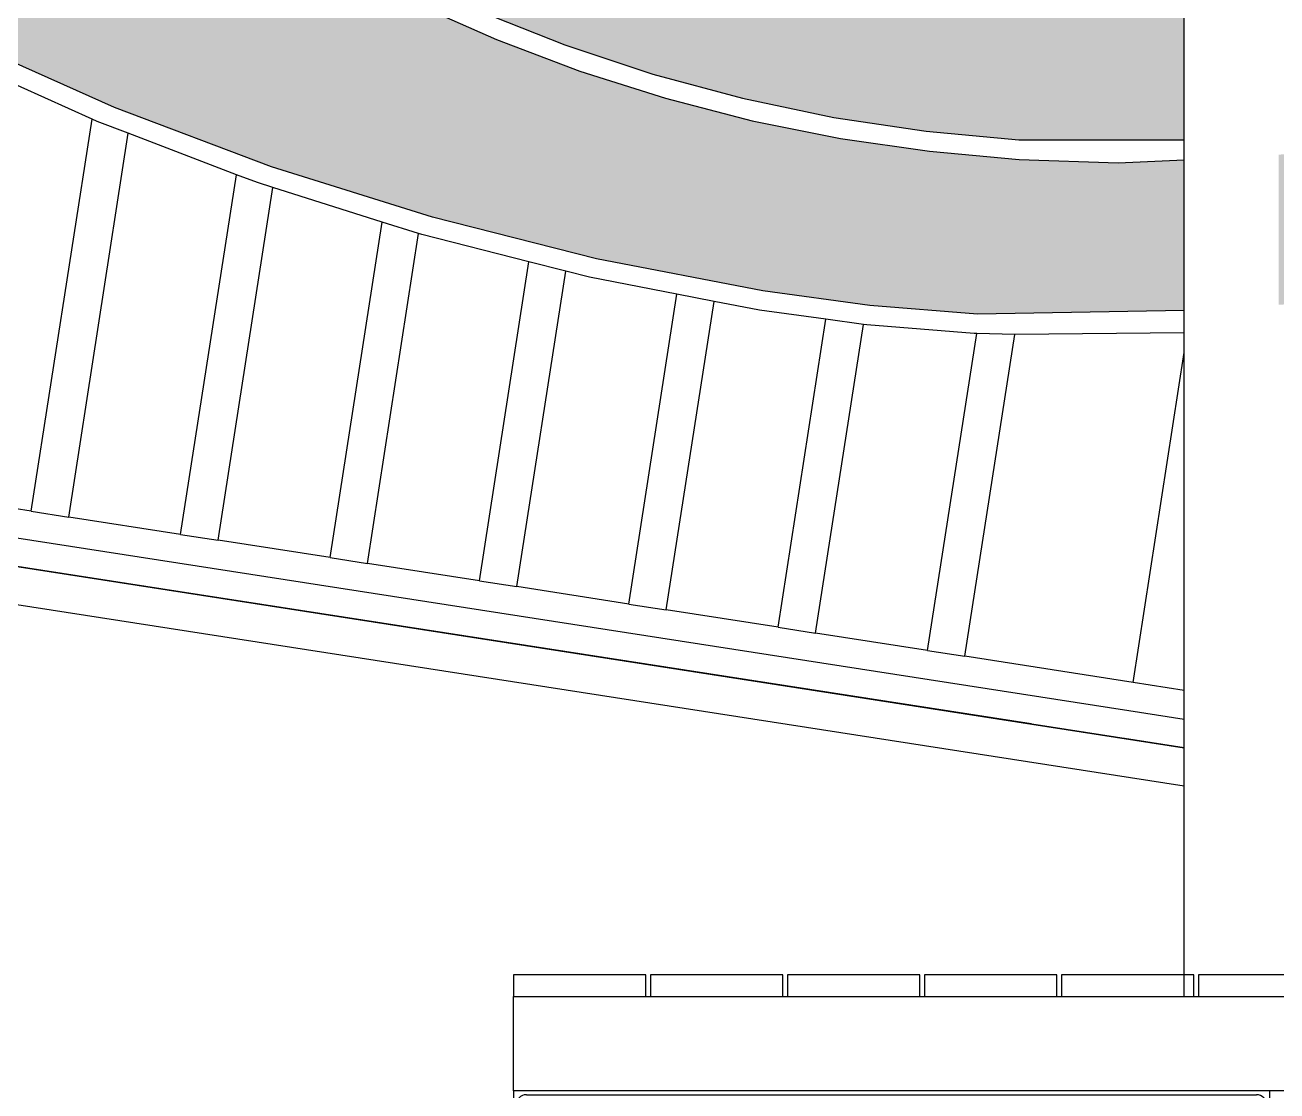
# Model space of a CAD drawing. Extents: x 396092 to 455492, y 17293 to 132793.
# Drawn here: x 405544 to 406870, y 59791 to 60919 of the extents above; entities that cross this region are included whole.
import ezdxf

# ---------------------------------------------------------------- set-up
doc = ezdxf.new("R2010")
doc.units = 0
doc.header["$LTSCALE"] = 1000
doc.header["$MEASUREMENT"] = 0
doc.linetypes.add('XCI-800-CUT$0$XST-800-LIGHT FOUNDATION OUTLINE$0$302-11-002$0$Goss_EUL phase 1$0${ Wide Dash }', pattern=[0])
for name, color, linetype in [('L-struct-elev-18', 4, 'Continuous'), ('MU', 34, 'Continuous'), ('W-FLOAT_BOWL浮筒', 253, 'Continuous'), ('W-STEEL_FRAME钢架', 3, 'Continuous'), ('W-WOOD_FLOOR木地板', 30, 'Continuous')]:
    doc.layers.add(name, color=color, linetype=linetype)

# ---------------------------------------------------------------- blocks, each defined once
blk = doc.blocks.new('*U4')
at = {"layer": 'W-WOOD_FLOOR木地板'}
blk.add_lwpolyline([(-70, -11.5), (70, -11.5), (70, 11.5), (-70, 11.5)], close=True, dxfattribs=at)
blk = doc.blocks.new('$matou$00000066')
for p, q in [((400, 275), (-400, 275)), ((-400, 275), (-400, 260)), ((-386.4, 271), (386.4, 271)), ((400, 275), (400, 260)), ((-338, 249), (-386.4, 249)), ((-338, 245), (-385, 245)), ((338, 249), (386.4, 249)), ((338, 245), (385, 245)), ((-330, 237), (-330, 208.2)), ((-326, 237), (-326, 208.2)), ((326, 237), (326, 208.2)), ((330, 237), (330, 208.2)), ((-386.6, 182.8), (-335.4, 200.6)), ((-326.3, 205.3), (326.3, 205.3)), ((386.6, 182.8), (335.4, 200.6)), ((-385.9, 178.8), (-334.1, 196.9)), ((385.9, 178.8), (334.1, 196.9)), ((390.7, 176.1), (-390.7, 176.1)), ((-50, 176.1), (-50, -271)), ((0, 176.1), (0, -271)), ((0, 176.1), (0, -271)), ((50, 176.1), (50, -271)), ((-400, 163.9), (-400, -256)), ((-396, 164.7), (-396, -256)), ((396, 164.7), (396, -256)), ((400, 163.9), (400, -256)), ((0, -271), (-381, -271)), ((0, -275), (-381, -275)), ((0, -271), (381, -271)), ((0, -275), (381, -275))]:
    blk.add_line(p, q)
for centre, radius, start, end in [((-386.4, 260), 11, 90, 270), ((386.4, 260), 11, 270, 90), ((-385, 260), 15, 180, 270), ((385, 260), 15, 270, 0), ((-338, 237), 12, 0, 90), ((-338, 237), 8, 0, 90), ((338, 237), 12, 90, 180), ((338, 237), 8, 90, 180), ((-338, 208.2), 8, 289.1798, 0), ((-338, 208.2), 12, 289.1798, 0), ((338, 208.2), 12, 180, 250.8202), ((338, 208.2), 8, 180, 250.8202), ((-380, 163.9), 20, 109.1798, 180), ((-381, 164.7), 15, 109.1798, 180), ((381, 164.7), 15, 0, 70.8202), ((380, 163.9), 20, 0, 70.8202), ((-381, -256), 19, 180, 270), ((-381, -256), 15, 180, 270), ((381, -256), 19, 270, 0), ((381, -256), 15, 270, 0)]:
    blk.add_arc(centre, radius, start, end)

msp = doc.modelspace()

# ---------------------------------------------------------------- hatches: boundary and pattern name
h = msp.add_hatch()
h.set_pattern_fill('HEX', color=8, scale=20)
h.set_pattern_definition([(0, (119873.977, 11692.743), (0, 32.99556), [19.05, -38.1]), (120, (119873.977, 11692.743), (-28.574993, -16.49778), [19.05, -38.1]), (60, (119893.027, 11692.743), (-28.574993, 16.49778), [19.05, -38.1])])
h.paths.add_polyline_path([(405075, 60796), (404988.3, 60845.4), (404898.2, 60889.9), (404804.9, 60929.5), (404709, 60963.7), (404611, 60992.6), (404511.2, 61016), (404410.1, 61033.8), (404308.2, 61045.9), (404205.9, 61052.2), (404113.7, 61052.7), (404049.3, 60637.9), (405500.9, 60412.4), (405442.8, 60485.3), (405379.2, 60555), (405310.2, 60621.3), (405236.3, 60683.7), (405157.8, 60742)])
h.paths.add_polyline_path([(405578.6, 61195), (405514.9, 61256.7), (405456, 61321.5), (405420.5, 61366), (404677, 61481.5), (404770.4, 61387.4), (404896.4, 61275.8), (405030.9, 61171.2), (405173.1, 61074.1), (405322.3, 60985), (405477.9, 60904.2), (405639.2, 60832.2), (405805.4, 60769.3), (405975.7, 60715.8), (406149.3, 60671.9), (406325.4, 60637.8), (406438.7, 60622.4), (406552.5, 60613.4), (406771.5, 60617.2), (406771.5, 60776.6), (406701.5, 60773.4), (406596.7, 60777.1), (406501.9, 60785.7), (406407.6, 60799.3), (406314.2, 60818.1), (406222.2, 60841.8), (406131.8, 60870.5), (406043.6, 60903.9), (405957.8, 60941.9), (405874.9, 60984.4), (405795.2, 61031.1), (405719, 61082), (405646.7, 61136.7)])
h.paths.add_polyline_path([(406771.5, 61106.4), (407092.1, 61106.4), (405453.7, 61360.9), (405491.8, 61314.7), (405554.4, 61248.5), (405622.1, 61185.7), (405694.6, 61126.8), (405771.5, 61072), (405852.4, 61021.5), (405937, 60975.6), (406024.9, 60934.4), (406115.6, 60898.3), (406208.8, 60867.4), (406303.9, 60841.8), (406400.5, 60821.6), (406498.2, 60806.9), (406596.4, 60797.9), (406771.5, 60797.7)])
h.paths.add_polyline_path([(406951.3, 60792.3), (406938.5, 60790), (406871.5, 60782), (406871.5, 60623.2), (406886.4, 60624.1), (406951.3, 60633.7)])
h.paths.add_polyline_path([(407111.3, 60828.4), (407088.6, 60821.5), (407014.3, 60803.6), (406991.3, 60799.5), (406991.3, 60639.6), (407003.2, 60641.4), (407111.3, 60664.2)])
h.paths.add_polyline_path([(407271.3, 60881), (407256.1, 60881), (407231, 60869.8), (407160.9, 60843.6), (407151.3, 60840.6), (407151.3, 60674.9), (407229.3, 60696.6), (407271.3, 60711.2)])
h.paths.add_polyline_path([(407325.8, 60881), (407311.3, 60881), (407311.3, 60725.1), (407337.6, 60734.3), (407408.2, 60764.2), (407415.9, 60813.3)])
h.paths.add_polyline_path([(407418.7, 60968), (407368.1, 60937), (407368.1, 60901), (407391.7, 60901), (407411.5, 60901), (407418.7, 60901)])

# ---------------------------------------------------------------- linework, layer by layer
at = {"layer": 'L-struct-elev-18', "linetype": 'XCI-800-CUT$0$XST-800-LIGHT FOUNDATION OUTLINE$0$302-11-002$0$Goss_EUL phase 1$0${ Wide Dash }'}
msp.add_line((403942.2, 60553.3), (406771.5, 60113.9), dxfattribs=at)
msp.add_lwpolyline([(406771.5, 60154.3), (403948.3, 60592.8)], dxfattribs=at)
at = {"layer": 'MU', "color": 37}
for q in [(406771.5, 61106.4), (406871.5, 59891)]:
    msp.add_line((406771.5, 59891), q, dxfattribs=at)
at = {"layer": 'MU', "color": 32, "true_color": 0xcd6928}
for p, q in [((405957.8, 60941.9), (406043.6, 60903.9)), ((406024.9, 60934.4), (406115.6, 60898.3)), ((405639.2, 60832.2), (405477.9, 60904.2)), ((406043.6, 60903.9), (406131.8, 60870.5)), ((406115.6, 60898.3), (406208.8, 60867.4)), ((405615.5, 60819.6), (405502, 60870.7)), ((406131.8, 60870.5), (406222.2, 60841.8)), ((406208.8, 60867.4), (406303.9, 60841.8)), ((406222.2, 60841.8), (406314.2, 60818.1)), ((406303.9, 60841.8), (406400.5, 60821.6)), ((405805.4, 60769.3), (405639.2, 60832.2)), ((405551, 60404.6), (405615.5, 60819.6)), ((405620.6, 60817.3), (405615.5, 60819.6)), ((405653.7, 60804.7), (405620.6, 60817.3)), ((406314.2, 60818.1), (406407.6, 60799.3)), ((406400.5, 60821.6), (406498.2, 60806.9)), ((405590.6, 60398.5), (405653.7, 60804.7)), ((405768.3, 60760.9), (405653.7, 60804.7)), ((406498.2, 60806.9), (406596.4, 60797.9)), ((406407.6, 60799.3), (406501.9, 60785.7)), ((406596.4, 60797.9), (406771.5, 60797.7)), ((406501.9, 60785.7), (406596.7, 60777.1)), ((406596.7, 60777.1), (406701.5, 60773.4)), ((406701.5, 60773.4), (406771.5, 60776.6)), ((405709.1, 60380.1), (405768.3, 60760.9)), ((405790.3, 60752.5), (405768.3, 60760.9)), ((405975.7, 60715.8), (405805.4, 60769.3)), ((405748.7, 60373.9), (405806.7, 60747.4)), ((405806.7, 60747.4), (405790.3, 60752.5)), ((405922.4, 60710.7), (405806.7, 60747.4)), ((405867.2, 60355.5), (405922.4, 60710.7)), ((405961, 60698.5), (405922.4, 60710.7)), ((406149.3, 60671.9), (405975.7, 60715.8)), ((405906.8, 60349.4), (405961, 60698.5)), ((405964.4, 60697.5), (405961, 60698.5)), ((406077.8, 60668.6), (405964.4, 60697.5)), ((406025.3, 60331), (406077.8, 60668.6)), ((406116.7, 60658.7), (406077.8, 60668.6)), ((406325.4, 60637.8), (406149.3, 60671.9)), ((406064.9, 60324.8), (406116.7, 60658.7)), ((406141.9, 60652.4), (406116.7, 60658.7)), ((406234.4, 60634.4), (406141.9, 60652.4)), ((406183.5, 60306.4), (406234.4, 60634.4)), ((406273.7, 60626.8), (406234.4, 60634.4)), ((406438.7, 60622.4), (406325.4, 60637.8)), ((406223, 60300.3), (406273.7, 60626.8)), ((406322, 60617.5), (406273.7, 60626.8)), ((406392.2, 60607.9), (406322, 60617.5)), ((406552.5, 60613.4), (406438.7, 60622.4)), ((406771.5, 60617.2), (406552.5, 60613.4)), ((404044.7, 60608.2), (406712.7, 60193.8)), ((406341.6, 60281.8), (406392.2, 60607.9)), ((406381.1, 60275.7), (406431.8, 60602.5)), ((406431.8, 60602.5), (406392.2, 60607.9)), ((406435.3, 60602), (406431.8, 60602.5)), ((406549.2, 60592.9), (406435.3, 60602)), ((406499.7, 60257.3), (406551.8, 60592.8)), ((406539.2, 60251.1), (406592.1, 60591.8)), ((406551.8, 60592.8), (406549.2, 60592.9)), ((406592.1, 60591.8), (406551.8, 60592.8)), ((406771.5, 60593.6), (406592.1, 60591.8)), ((406609.3, 60179.5), (404040.1, 60578.6)), ((406717.3, 60223.5), (406771.5, 60572.8)), ((405551, 60404.6), (405532.9, 60407.4)), ((405551, 60404.6), (405590.6, 60398.5)), ((405709.1, 60380.1), (405590.6, 60398.5)), ((405709.1, 60380.1), (405748.7, 60373.9)), ((405867.2, 60355.5), (405748.7, 60373.9)), ((405867.2, 60355.5), (405906.8, 60349.4)), ((406025.3, 60331), (405906.8, 60349.4)), ((406025.3, 60331), (406064.9, 60324.8)), ((406183.5, 60306.4), (406064.9, 60324.8)), ((406183.5, 60306.4), (406223, 60300.3)), ((406341.6, 60281.8), (406223, 60300.3)), ((406341.6, 60281.8), (406381.1, 60275.7)), ((406499.7, 60257.3), (406381.1, 60275.7)), ((406499.7, 60257.3), (406539.2, 60251.1)), ((406717.3, 60223.5), (406539.2, 60251.1)), ((406771.5, 60215), (406717.3, 60223.5)), ((406712.7, 60193.8), (406771.5, 60184.7)), ((406609.3, 60179.5), (406708.1, 60164.2)), ((406771.5, 60154.3), (406708.1, 60164.2))]:
    msp.add_line(p, q, dxfattribs=at)
msp.add_lwpolyline([(403941.3, 60593.9), (406771.5, 60154.3)], dxfattribs=at)
at = {"layer": 'W-STEEL_FRAME钢架', "elevation": 3000}
msp.add_lwpolyline([(415731.5, 59791), (406061.5, 59791), (406061.5, 59891), (440561.5, 59891), (440561.5, 59791), (438391.5, 59791)], dxfattribs=at)

# ---------------------------------------------------------------- block references
at = {"layer": 'W-FLOAT_BOWL浮筒', "color": 0, "linetype": 'ByBlock', "lineweight": -2, "transparency": 16777216}
for p in [(406131.5, 59902.5, 3000), (406276.5, 59902.5, 3000), (406421.5, 59902.5, 3000), (406566.5, 59902.5, 3000), (406711.5, 59902.5, 3000), (406856.5, 59902.5, 3000)]:
    msp.add_blockref('*U4', p, dxfattribs=at)
at = {"layer": 'W-FLOAT_BOWL浮筒'}
msp.add_blockref('$matou$00000066', (406461.5, 59516, 3000), dxfattribs=at)

doc.saveas('drawing.dxf')
